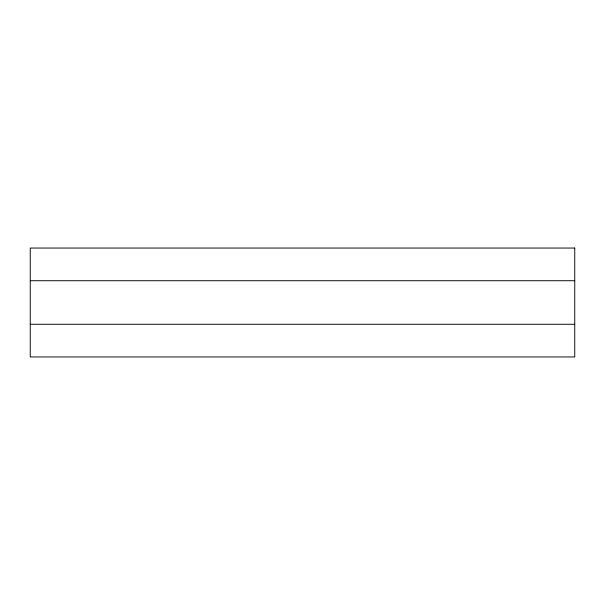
<?xml version="1.0" encoding="UTF-8"?>
<svg xmlns="http://www.w3.org/2000/svg" width="605" height="605" viewBox="0 0 605 605"><rect width="100%" height="100%" fill="white"/><g stroke="black" fill="none" stroke-linecap="round" stroke-linejoin="round"><path stroke-width="0.91" d="M30.25 280.72L574.75 280.72M30.25 324.28L574.75 324.28M574.75 248.05L30.25 248.05L30.25 356.95L574.75 356.95L574.75 248.05"/></g></svg>
